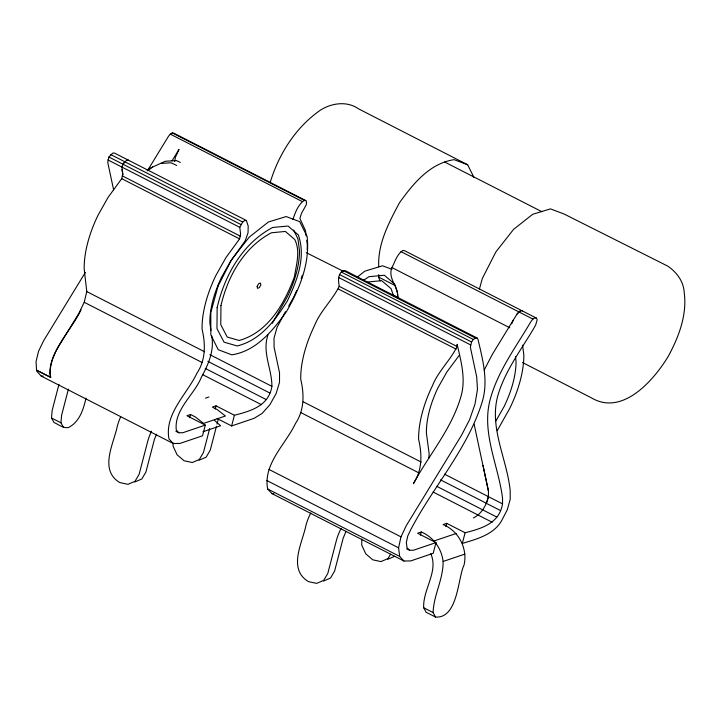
<?xml version="1.0" encoding="UTF-8"?>
<svg xmlns="http://www.w3.org/2000/svg" width="721" height="721" viewBox="0 0 721 721"><rect width="100%" height="100%" fill="white"/><g stroke="black" fill="none" stroke-linecap="round" stroke-linejoin="round"><path stroke-width="1.08" d="M81.022 309.877C71.226 330.75 50.461 348.991 50.064 373.424A28.993 13.447 -62.9 0 0 50.704 377.344L36.483 370.143L36.942 371.459L41.268 376.101L173.292 443.541L180.097 443.397L202.511 435.808L205.296 425.111L186.91 415.72L190.551 414.485L195.265 416.891L203.583 423.407L225.421 416.008L217.102 409.492L212.389 407.086L216.03 405.851L234.415 415.242C251.214 410.997 268.825 405.761 271.898 386.339C272.024 369.107 261.858 352.181 267.996 334.905M502.519 503.862L502.546 498.22C498.454 465.351 481.015 432.357 490.334 398.902C498.166 370.405 516.308 346.558 531.026 321.413L532.909 319.088L534.901 317.88L536.469 318.132L537.19 319.764L535.613 325.162C522.301 348.504 504.943 370.17 497.616 396.433C489.235 428.103 506.962 459.178 510.162 490.334L510.234 499.211L507.296 509.765L501.825 520.301C493.966 534.612 476.969 539.011 462.323 543.436L465.108 532.747C481.889 528.511 499.455 523.248 502.519 503.862L444.496 474.166M173.076 443.073L173.058 446.083L177.06 454.762L184.062 460.755L192.273 462.522L199.32 459.502L203.43 452.536L209.667 428.58M361.78 539.128L361.744 545.148L365.754 553.827L372.748 559.82L380.958 561.596L388.006 558.568L390.575 554.215M50.704 377.344C48.199 367.277 52.876 356.535 57.806 347.792L78.922 313.229L84.213 302.288L86.772 291.59L84.204 269.041A75.732 35.113 -62.9 0 1 97.948 215.399L108.114 197.32L121.723 178.682L122.714 173.806L121.984 167.101M173.292 443.541L168.966 438.9C164.316 413.764 186.991 394.252 196.797 373.442C205.728 360.239 205.629 344.196 202.078 329.254A75.732 35.113 -62.9 0 1 215.822 275.602L225.997 257.523L239.597 238.894L240.589 234.019L239.787 227.34L242.68 222.014L244.698 220.554L246.384 220.5L248.213 226.124L248.024 232.847L245.239 240.751L230.242 261.822L221.581 277.225A64.511 29.912 -62.9 0 0 209.874 322.918L210.947 330.425M339.203 286.318C338.329 280.829 337.32 273.764 343.367 270.618L345.062 270.564L477.086 338.005L477.996 339.375C482.755 359.743 488.496 380.877 482.286 401.624C467.857 448.651 433.528 486.224 410.961 529.259L407.762 535.973L406.356 542.462L406.986 547.545L409.546 550.285L413.575 550.204L435.989 542.607L433.204 553.304L410.79 560.902L403.985 561.037L271.961 493.606L267.635 488.964C262.985 463.828 285.66 444.316 295.466 423.506C304.397 410.312 304.298 394.27 300.747 379.318A75.732 35.113 -62.9 0 1 314.491 325.667C320.25 311.03 332.471 300.179 339.203 286.318L457.078 346.531C450.346 360.383 438.134 371.243 432.375 385.879A75.732 35.113 -62.9 0 0 418.631 439.522C422.173 454.473 422.281 470.516 413.349 483.719C429.094 454.816 451.517 428.905 460.863 396.874C466.127 379.336 461.098 361.5 457.141 344.296L457.078 346.531M246.384 220.5L114.432 153.041L112.746 153.095L108.934 157.043L107.735 162.315L113.603 189.812M477.086 338.005L475.391 338.05L473.373 339.51L471.579 341.997L470.38 347.27L476.716 376.966L477.464 389.421L475.004 404.093L469.551 419.784L461.548 435.205L406.374 525.501L400.966 536.857L398.587 547.816L399.659 556.396L403.985 561.037M428.779 458.457L429.148 453.779L426.417 433.195A64.511 29.912 -62.9 0 1 438.125 387.492L446.795 372.099L459.439 355.074M435.989 542.607L417.603 533.216L421.244 531.981C433.321 537.01 441.631 548.519 443.091 561.47C443.406 579.107 433.636 595.05 433.105 612.562L435.565 617.059C458.214 618.663 457.88 577.106 464.072 564.994C467.803 548.591 458.727 530.872 443.082 524.582L446.723 523.356L465.108 532.747M85.97 398.109C83.519 409.384 79.463 422.073 68.369 427.58C62.916 428.4 58.68 424.525 53.985 422.497L51.524 417.991L52.146 410.492L58.96 384.356M63.412 427.31L60.961 422.812L61.582 415.314L68.387 389.178M435.565 617.059L426.138 612.246L423.678 607.74C422.749 589.544 438.756 571.393 430.788 553.746M174.716 161.504L175.392 157.304L179.015 149.418L172.004 160.891M292.933 219.617C295.114 212.758 298.079 204.584 304.28 200.357L305.848 200.609L306.569 202.24L306.254 204.809L301.477 213.38L299.882 218.463L305.47 230.594L306.164 235.983M536.469 318.132L404.517 250.674L402.949 250.421C396.974 254.053 395.063 261.732 391.945 267.572C387.411 278.486 398.749 286.805 397.74 297.629M189.713 417.693L190.551 414.485M215.191 409.059L216.03 405.851M216.462 426.282L210.226 450.237L206.116 457.195L199.068 460.223M217.03 424.101L218.445 418.658M217.111 418.522L231.63 425.94L234.415 415.242M420.406 535.189L421.244 531.981M445.884 526.555L446.723 523.356M479.447 288.968L482.358 278.396L495.877 251.908L513.55 229.395L532.711 214.281L550.429 208.874L564.011 213.984L667.79 266.139C676.668 272.304 683.535 281.19 684.184 292.311C687.266 314.861 678.767 336.977 668.187 356.48C653.749 380.255 622.547 416.359 591.418 397.857L522.473 362.51M473.382 517.921C481.376 514.118 486.522 505.259 488.45 496.616M270.249 182.296C278.865 153.825 295.898 127.139 320.566 110.052C331.984 102.896 347.216 100.814 358.734 108.943L467.659 164.767L474.048 177.645M121.912 167.128C122.994 164.334 124.886 159.783 128.581 160.269L126.815 160.341M156.511 434.24L154.42 439.359L145.912 472.03L141.812 478.987L134.755 482.016M346.035 531.251L343.106 538.425L334.598 571.095L330.497 578.053L323.441 581.081M511.631 323.846L513.442 319.899M484.251 369.927L492.344 354.344L516.948 314.158L518.832 311.832L520.823 310.634M497.229 430.644L509.585 408.708A75.732 35.113 -62.9 0 0 523.834 354.885L522.572 345.188M272.331 323.26L287.346 296.664A64.511 29.912 -62.9 0 0 299.485 250.818L297.944 238.876L293.618 229.999M285.453 311.697L277.08 327.253L274.025 338.113L274.088 347.252L279.541 372.811L279.505 382.337L276.089 393.648L269.906 404.688L262.093 413.448L254.044 418.342L231.63 425.94M288.697 306.01L293.032 298.431A75.732 35.113 -62.9 0 0 296.646 290.581M495.678 421.316L503.898 406.941A64.511 29.912 -62.9 0 0 516.038 361.095L515.47 356.751M85.402 272.34L43.729 340.546L38.573 351.19L36.05 361.609L36.555 370.116M147.345 170.877L168.381 136.449L170.264 134.124L172.256 132.925L173.824 133.178L305.848 200.609M123.003 164.289L124.805 161.801L242.68 222.014M516.876 314.185L520.598 310.706L522.392 310.886M356.958 277.369L364.79 271.186L382.509 265.779L391.918 269.312M147.03 170.174L148.796 168.804L165.226 161.279L176.375 160.549L180.313 162.441M148.283 170.354L152.645 166.957M363.42 280.334L369.008 276.702L384.356 275.242L394.675 284.101L397.361 291.987L397.92 298.494M387.754 559.289L394.802 556.261M205.512 398.163L208.91 397.01M205.296 425.111L182.882 432.708L178.853 432.789L175.861 431.257M202.934 431.744L220.608 425.76L214.317 420.19M434.276 540.903L456.114 533.504M443.091 561.47L464.928 554.07M367.773 281.992L381.715 280.667L391.106 288.724L393.54 295.889M160.63 163.469L171.102 162.784L176.672 165.451M41.268 376.101L43.215 376.065M271.961 493.606L273.908 493.561M467.659 164.767L454.077 159.656C429.563 163.433 413.16 183.738 399.515 202.7C388.98 222.419 377.579 243.752 378.741 266.779M393.459 295.565L398.686 297.53M306.317 252.692L343.241 271.249M444.605 162L541.877 211.686M172.256 132.925L304.28 200.357M400.957 251.629L532.909 319.088M170.264 134.124L302.288 201.556M391.945 267.572L509.819 327.785M378.633 277.107L395.685 285.813M343.367 270.618L475.391 338.05M341.348 272.078L473.373 339.51M110.728 154.555L124.877 161.783M339.555 274.566L471.579 341.997M108.934 157.043L240.886 224.492M338.455 277.405L470.48 344.836M107.835 159.882L239.787 227.34M122.651 176.05L240.526 236.254M338.266 288.959L456.15 349.162M121.723 178.682L239.597 238.894M303.325 401.867L421.199 462.071M86.772 291.59L204.656 351.794M209.892 354.669L271.898 386.339M440.477 479.835L486.423 503.312M500.5 510.558L486.351 503.33L488.378 496.643L488.468 490.974L483.007 465.415M207.864 361.365L269.879 393.035M300.756 412.556L418.64 472.769M84.213 302.288L202.087 362.492M436.818 486.369L496.841 517.092M205.206 368.404L266.22 399.569M433.186 492.064L492.209 522.274M202.583 374.614L261.588 404.751M268.951 469.416L400.966 536.857M406.554 548.753L409.546 550.285M266.563 480.384L398.587 547.816M36.483 370.143L50.632 377.371M267.635 488.964L399.659 556.396M423.678 607.74L433.105 612.562M51.524 417.991L60.961 422.812M178.853 432.789L176.294 430.04C173.878 409.573 194.391 394.784 201.384 377.2C208.315 364.736 214.507 350.343 211.695 335.815M380.246 280.929L378.768 277.955L378.759 274.602M474.139 424.227L488.396 491.001M121.876 169.534L123.021 174.879M306.722 240.3L307.281 244.617A75.732 35.113 -62.9 0 1 307.137 249.899M151.509 431.212A29.282 13.573 -62.9 0 0 147.634 441.667L139.117 474.328L135.016 481.295L127.959 484.314L119.749 482.547C98.84 469.939 113.711 443.821 117.316 426.183A29.282 13.573 -62.9 0 1 120.713 416.747M302.27 275.287A75.732 35.113 -62.9 0 1 301.225 278.567M310.805 512.946A29.282 13.573 -62.9 0 0 306.001 525.248C302.405 542.886 287.526 569.004 308.435 581.613L316.645 583.388L323.702 580.36L327.812 573.402L336.319 540.732A29.282 13.573 -62.9 0 1 341.123 528.43M217.147 307.642L216.967 328.614L224.042 342.16L237.164 345.945C260.416 340.366 275.287 320.187 287.328 300.981C297.052 280.649 306.2 257.379 298.323 234.893L288.003 226.024L272.655 227.485C242.508 243.319 224.582 275.35 217.147 307.642M220.95 305.65L220.779 324.711L227.214 337.031L239.147 340.474C268.239 332.408 284.606 303.325 294.411 276.801C296.331 264.526 300.621 251.395 294.745 239.507L285.363 231.45L271.411 232.775C244.004 247.177 227.71 276.287 220.95 305.65M257.136 286.417L257.523 288.346L259.371 287.625L260.831 284.966L260.443 283.038L258.596 283.768L257.136 286.417M218.084 286.084L210.802 312.508L210.847 334.859L218.229 349.712L231.811 354.831C256.325 351.055 272.727 330.75 286.363 311.787C299.566 289.004 310.138 263.381 307.119 236.533L299.738 221.671L286.156 216.561L268.437 221.969L249.286 237.083L231.603 259.596L218.084 286.084"/></g></svg>
